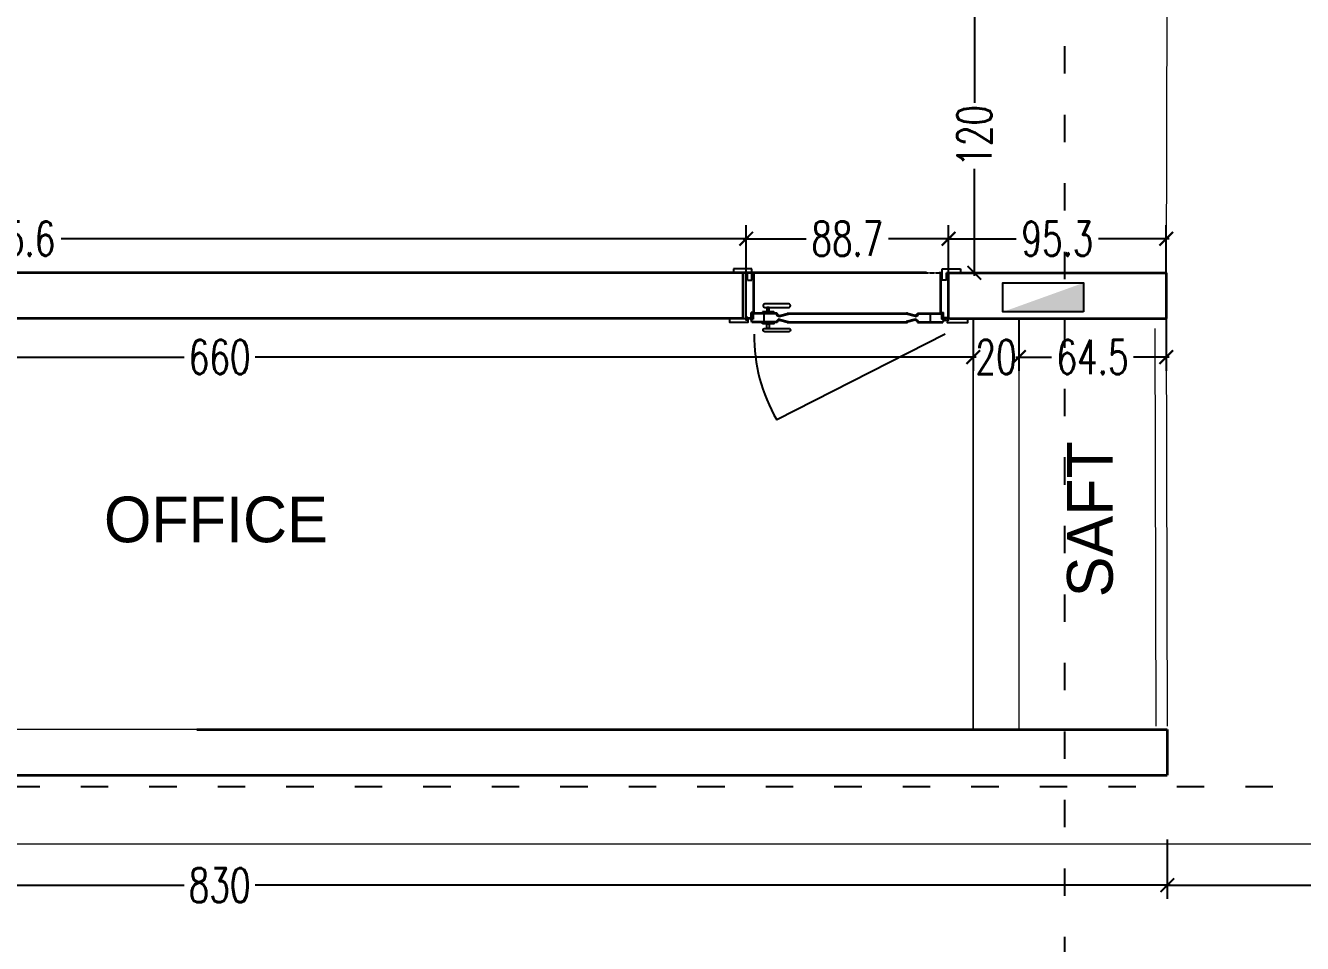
# Model space of a CAD drawing. Header units: centimetres. Extents: x -3207095 to 15275363, y -32656 to 4798027.
# Drawn here: x 678935 to 679494, y 4470542 to 4470943 of the extents above; entities that cross this region are included whole.
import ezdxf

# ---------------------------------------------------------------- set-up
doc = ezdxf.new("R2010")
doc.units = ezdxf.units.CM
for name, pattern in [('ACAD_ISO03W100', [30, 12, -18]), ('DUZ', [500, 500]), ('HIDDEN', [0.375, 0.25, -0.125])]:
    doc.linetypes.add(name, pattern=pattern)
doc.layers.get('0').update_dxf_attribs({"color": 1, "linetype": 'DUZ'})
for name, color, linetype in [('a-door', 2, 'Continuous'), ('DIM', 1, 'DUZ'), ('GOLGE', 8, 'HIDDEN'), ('LOGO', 7, 'Continuous'), ('Power_Legend$0$SMC-EL-DB', 170, 'Continuous')]:
    doc.layers.add(name, color=color, linetype=linetype)
doc.layers.add('DUVAR', color=7, linetype='Continuous', lineweight=35)
doc.layers.add('iç duvar', color=7, linetype='Continuous', lineweight=50)
doc.styles.add('DIM', font='ROMANSTW.SHX', dxfattribs={"width": 0.7})
doc.dimstyles.new('1_100', dxfattribs={"dimtxt": 15, "dimasz": 6, "dimexe": 6, "dimexo": 0, "dimgap": 2, "dimtad": 0, "dimdec": 1, "dimzin": 11, "dimdsep": 46, "dimtxsty": 'DIM', "dimblk": 'ARCHTICK', "dimcen": 3, "dimdle": 1.25, "dimclrt": 2, "dimadec": 0, "dimazin": 0, "dimtfac": 1.25, "dimtdec": 1, "dimtix": 1, "dimtofl": 0, "dimtmove": 1, "dimatfit": 3, "dimldrblk": 'ARCHTICK', "dimfxl": 20, "dimfxlon": 1, "dimtolj": 1, "dimtzin": 0, "dimarcsym": 0})

# ---------------------------------------------------------------- blocks, each defined once
blk = doc.blocks.new('_ArchTick')
at = {"color": 0, "linetype": 'ByBlock', "const_width": 0.15}
blk.add_lwpolyline([(-0.5, -0.5), (0.5, 0.5)], dxfattribs=at)
blk = doc.blocks.new('*D435')
at = {"layer": 'Defpoints', "color": 0, "linetype": 'Continuous', "lineweight": 5, "transparency": 16777216}
for p in [(679365.06, 4470955.15), (679350.59, 4470835.15), (679365.06, 4470835.15)]:
    blk.add_point(p, dxfattribs=at)
at = {"layer": 'DIM', "color": 0, "linetype": 'Continuous', "lineweight": -2, "transparency": 16777216}
for p, q in [((679365.06, 4470955.15), (679344.59, 4470955.15)), ((679350.59, 4470956.4), (679350.59, 4470909.65)), ((679350.59, 4470833.9), (679350.59, 4470880.65)), ((679365.06, 4470835.15), (679344.59, 4470835.15))]:
    blk.add_line(p, q, dxfattribs=at)
at = {"layer": 'DIM', "color": 0, "linetype": 'Continuous', "lineweight": -2, "transparency": 16777216, "xscale": 6, "yscale": 6, "zscale": 6}
for p, rotation in [((679350.59, 4470955.15), 90), ((679350.59, 4470835.15), 270)]:
    blk.add_blockref('_ArchTick', p, dxfattribs=dict(at, rotation=rotation))
at = {"layer": 'DIM', "color": 2, "linetype": 'Continuous', "lineweight": 5, "transparency": 16777216, "insert": (679350.59, 4470895.15), "char_height": 15, "attachment_point": 5, "rotation": 90, "style": 'DIM'}
blk.add_mtext('\\A1;120', dxfattribs=at)
blk = doc.blocks.new('*D491')
at = {"layer": 'Defpoints', "color": 0, "linetype": 'Continuous', "lineweight": 5, "transparency": 16777216}
for p in [(679435.06, 4470615.15), (679805.06, 4470615.15), (679805.06, 4470567.04)]:
    blk.add_point(p, dxfattribs=at)
at = {"layer": 'DIM', "color": 0, "linetype": 'Continuous', "lineweight": -2, "transparency": 16777216}
for p, q in [((679435.06, 4470587.04), (679435.06, 4470561.04)), ((679805.06, 4470587.04), (679805.06, 4470561.04)), ((679433.81, 4470567.04), (679604.56, 4470567.04)), ((679806.31, 4470567.04), (679635.56, 4470567.04))]:
    blk.add_line(p, q, dxfattribs=at)
at = {"layer": 'DIM', "color": 0, "linetype": 'Continuous', "lineweight": -2, "transparency": 16777216, "xscale": 6, "yscale": 6, "zscale": 6, "rotation": 180}
blk.add_blockref('_ArchTick', (679435.06, 4470567.04), dxfattribs=at)
at = {"layer": 'DIM', "color": 0, "linetype": 'Continuous', "lineweight": -2, "transparency": 16777216, "xscale": 6, "yscale": 6, "zscale": 6}
blk.add_blockref('_ArchTick', (679805.06, 4470567.04), dxfattribs=at)
at = {"layer": 'DIM', "color": 2, "linetype": 'Continuous', "lineweight": 5, "transparency": 16777216, "insert": (679620.06, 4470567.04), "char_height": 15, "attachment_point": 5, "style": 'DIM'}
blk.add_mtext('\\A1;370', dxfattribs=at)
blk = doc.blocks.new('*D492')
at = {"layer": 'Defpoints', "color": 0, "linetype": 'Continuous', "lineweight": 5, "transparency": 16777216}
for p in [(678605.06, 4470615.15), (679435.06, 4470615.15), (678605.06, 4470567.04)]:
    blk.add_point(p, dxfattribs=at)
at = {"layer": 'DIM', "color": 0, "linetype": 'Continuous', "lineweight": -2, "transparency": 16777216}
for p, q in [((678605.06, 4470587.04), (678605.06, 4470561.04)), ((679435.06, 4470587.04), (679435.06, 4470561.04)), ((678603.81, 4470567.04), (679004.56, 4470567.04)), ((679436.31, 4470567.04), (679035.56, 4470567.04))]:
    blk.add_line(p, q, dxfattribs=at)
at = {"layer": 'DIM', "color": 0, "linetype": 'Continuous', "lineweight": -2, "transparency": 16777216, "xscale": 6, "yscale": 6, "zscale": 6, "rotation": 180}
blk.add_blockref('_ArchTick', (678605.06, 4470567.04), dxfattribs=at)
at = {"layer": 'DIM', "color": 0, "linetype": 'Continuous', "lineweight": -2, "transparency": 16777216, "xscale": 6, "yscale": 6, "zscale": 6}
blk.add_blockref('_ArchTick', (679435.06, 4470567.04), dxfattribs=at)
at = {"layer": 'DIM', "color": 2, "linetype": 'Continuous', "lineweight": 5, "transparency": 16777216, "insert": (679020.06, 4470567.04), "char_height": 15, "attachment_point": 5, "style": 'DIM'}
blk.add_mtext('\\A1;830', dxfattribs=at)
blk = doc.blocks.new('*D500')
at = {"layer": 'Defpoints', "color": 0, "linetype": 'Continuous', "lineweight": 5, "transparency": 16777216}
for p in [(678690.06, 4470815.15), (679350.06, 4470815.15), (679350.06, 4470798.28)]:
    blk.add_point(p, dxfattribs=at)
at = {"layer": 'DIM', "color": 0, "linetype": 'Continuous', "lineweight": -2, "transparency": 16777216}
for p, q in [((678690.06, 4470815.15), (678690.06, 4470792.28)), ((679350.06, 4470815.15), (679350.06, 4470792.28)), ((678688.81, 4470798.28), (679004.56, 4470798.28)), ((679351.31, 4470798.28), (679035.56, 4470798.28))]:
    blk.add_line(p, q, dxfattribs=at)
at = {"layer": 'DIM', "color": 0, "linetype": 'Continuous', "lineweight": -2, "transparency": 16777216, "xscale": 6, "yscale": 6, "zscale": 6, "rotation": 180}
blk.add_blockref('_ArchTick', (678690.06, 4470798.28), dxfattribs=at)
at = {"layer": 'DIM', "color": 0, "linetype": 'Continuous', "lineweight": -2, "transparency": 16777216, "xscale": 6, "yscale": 6, "zscale": 6}
blk.add_blockref('_ArchTick', (679350.06, 4470798.28), dxfattribs=at)
at = {"layer": 'DIM', "color": 2, "linetype": 'Continuous', "lineweight": 5, "transparency": 16777216, "insert": (679020.06, 4470798.28), "char_height": 15, "attachment_point": 5, "style": 'DIM'}
blk.add_mtext('\\A1;660', dxfattribs=at)
blk = doc.blocks.new('*D501')
at = {"layer": 'Defpoints', "color": 0, "linetype": 'Continuous', "lineweight": 5, "transparency": 16777216}
for p in [(679350.06, 4470815.15), (679370.06, 4470815.15), (679370.06, 4470798.28)]:
    blk.add_point(p, dxfattribs=at)
at = {"layer": 'DIM', "color": 0, "linetype": 'Continuous', "lineweight": -2, "transparency": 16777216}
for p, q in [((679350.06, 4470815.15), (679350.06, 4470792.28)), ((679370.06, 4470815.15), (679370.06, 4470792.28)), ((679350.06, 4470798.28), (679344.06, 4470798.28)), ((679370.06, 4470798.28), (679376.06, 4470798.28))]:
    blk.add_line(p, q, dxfattribs=at)
at = {"layer": 'DIM', "color": 0, "linetype": 'Continuous', "lineweight": -2, "transparency": 16777216, "xscale": 6, "yscale": 6, "zscale": 6}
blk.add_blockref('_ArchTick', (679350.06, 4470798.28), dxfattribs=at)
at = {"layer": 'DIM', "color": 0, "linetype": 'Continuous', "lineweight": -2, "transparency": 16777216, "xscale": 6, "yscale": 6, "zscale": 6, "rotation": 180}
blk.add_blockref('_ArchTick', (679370.06, 4470798.28), dxfattribs=at)
at = {"layer": 'DIM', "color": 2, "linetype": 'Continuous', "lineweight": 5, "transparency": 16777216, "insert": (679360.06, 4470798.28), "char_height": 15, "attachment_point": 5, "style": 'DIM'}
blk.add_mtext('\\A1;20', dxfattribs=at)
blk = doc.blocks.new('*D502')
at = {"layer": 'Defpoints', "color": 0, "linetype": 'Continuous', "lineweight": 5, "transparency": 16777216}
for p in [(679370.06, 4470815.15), (679434.59, 4470815.15), (679434.59, 4470798.28)]:
    blk.add_point(p, dxfattribs=at)
at = {"layer": 'DIM', "color": 0, "linetype": 'Continuous', "lineweight": -2, "transparency": 16777216}
for p, q in [((679370.06, 4470815.15), (679370.06, 4470792.28)), ((679434.59, 4470815.15), (679434.59, 4470792.28)), ((679368.81, 4470798.28), (679384.32, 4470798.28)), ((679435.84, 4470798.28), (679420.32, 4470798.28))]:
    blk.add_line(p, q, dxfattribs=at)
at = {"layer": 'DIM', "color": 0, "linetype": 'Continuous', "lineweight": -2, "transparency": 16777216, "xscale": 6, "yscale": 6, "zscale": 6, "rotation": 180}
blk.add_blockref('_ArchTick', (679370.06, 4470798.28), dxfattribs=at)
at = {"layer": 'DIM', "color": 0, "linetype": 'Continuous', "lineweight": -2, "transparency": 16777216, "xscale": 6, "yscale": 6, "zscale": 6}
blk.add_blockref('_ArchTick', (679434.59, 4470798.28), dxfattribs=at)
at = {"layer": 'DIM', "color": 2, "linetype": 'Continuous', "lineweight": 5, "transparency": 16777216, "insert": (679402.32, 4470798.28), "char_height": 15, "attachment_point": 5, "style": 'DIM'}
blk.add_mtext('\\A1;64.5', dxfattribs=at)
blk = doc.blocks.new('*D503')
at = {"layer": 'Defpoints', "color": 0, "linetype": 'Continuous', "lineweight": 5, "transparency": 16777216}
for p in [(679434.59, 4470850.08), (679339.28, 4470835.15), (679434.59, 4470835.15)]:
    blk.add_point(p, dxfattribs=at)
at = {"layer": 'DIM', "color": 0, "linetype": 'Continuous', "lineweight": -2, "transparency": 16777216}
for p, q in [((679339.28, 4470835.15), (679339.28, 4470856.08)), ((679434.59, 4470835.15), (679434.59, 4470856.08)), ((679338.03, 4470850.08), (679368.94, 4470850.08)), ((679435.84, 4470850.08), (679404.94, 4470850.08))]:
    blk.add_line(p, q, dxfattribs=at)
at = {"layer": 'DIM', "color": 0, "linetype": 'Continuous', "lineweight": -2, "transparency": 16777216, "xscale": 6, "yscale": 6, "zscale": 6, "rotation": 180}
blk.add_blockref('_ArchTick', (679339.28, 4470850.08), dxfattribs=at)
at = {"layer": 'DIM', "color": 0, "linetype": 'Continuous', "lineweight": -2, "transparency": 16777216, "xscale": 6, "yscale": 6, "zscale": 6}
blk.add_blockref('_ArchTick', (679434.59, 4470850.08), dxfattribs=at)
at = {"layer": 'DIM', "color": 2, "linetype": 'Continuous', "lineweight": 5, "transparency": 16777216, "insert": (679386.94, 4470850.08), "char_height": 15, "attachment_point": 5, "style": 'DIM'}
blk.add_mtext('\\A1;95.3', dxfattribs=at)
blk = doc.blocks.new('*D504')
at = {"layer": 'Defpoints', "color": 0, "linetype": 'Continuous', "lineweight": 5, "transparency": 16777216}
for p in [(679250.63, 4470850.08), (679250.63, 4470835.15), (679339.28, 4470835.15)]:
    blk.add_point(p, dxfattribs=at)
at = {"layer": 'DIM', "color": 0, "linetype": 'Continuous', "lineweight": -2, "transparency": 16777216}
for p, q in [((679250.63, 4470835.15), (679250.63, 4470856.08)), ((679339.28, 4470835.15), (679339.28, 4470856.08)), ((679249.38, 4470850.08), (679276.96, 4470850.08)), ((679340.53, 4470850.08), (679312.96, 4470850.08))]:
    blk.add_line(p, q, dxfattribs=at)
at = {"layer": 'DIM', "color": 0, "linetype": 'Continuous', "lineweight": -2, "transparency": 16777216, "xscale": 6, "yscale": 6, "zscale": 6, "rotation": 180}
blk.add_blockref('_ArchTick', (679250.63, 4470850.08), dxfattribs=at)
at = {"layer": 'DIM', "color": 0, "linetype": 'Continuous', "lineweight": -2, "transparency": 16777216, "xscale": 6, "yscale": 6, "zscale": 6}
blk.add_blockref('_ArchTick', (679339.28, 4470850.08), dxfattribs=at)
at = {"layer": 'DIM', "color": 2, "linetype": 'Continuous', "lineweight": 5, "transparency": 16777216, "insert": (679294.96, 4470850.08), "char_height": 15, "attachment_point": 5, "style": 'DIM'}
blk.add_mtext('\\A1;88.7', dxfattribs=at)
blk = doc.blocks.new('*D505')
at = {"layer": 'Defpoints', "color": 0, "linetype": 'Continuous', "lineweight": 5, "transparency": 16777216}
for p in [(678605.06, 4470850.08), (678605.06, 4470835.15), (679250.63, 4470835.15)]:
    blk.add_point(p, dxfattribs=at)
at = {"layer": 'DIM', "color": 0, "linetype": 'Continuous', "lineweight": -2, "transparency": 16777216}
for p, q in [((678605.06, 4470835.15), (678605.06, 4470856.08)), ((679250.63, 4470835.15), (679250.63, 4470856.08)), ((678603.81, 4470850.08), (678905.1, 4470850.08)), ((679251.88, 4470850.08), (678950.6, 4470850.08))]:
    blk.add_line(p, q, dxfattribs=at)
at = {"layer": 'DIM', "color": 0, "linetype": 'Continuous', "lineweight": -2, "transparency": 16777216, "xscale": 6, "yscale": 6, "zscale": 6, "rotation": 180}
blk.add_blockref('_ArchTick', (678605.06, 4470850.08), dxfattribs=at)
at = {"layer": 'DIM', "color": 0, "linetype": 'Continuous', "lineweight": -2, "transparency": 16777216, "xscale": 6, "yscale": 6, "zscale": 6}
blk.add_blockref('_ArchTick', (679250.63, 4470850.08), dxfattribs=at)
at = {"layer": 'DIM', "color": 2, "linetype": 'Continuous', "lineweight": 5, "transparency": 16777216, "insert": (678927.85, 4470850.08), "char_height": 15, "attachment_point": 5, "style": 'DIM'}
blk.add_mtext('\\A1;645.6', dxfattribs=at)

msp = doc.modelspace()

# ---------------------------------------------------------------- hatches: boundary and pattern name
at = {"layer": 'Power_Legend$0$SMC-EL-DB'}
msp.add_hatch(color=256, dxfattribs=at).paths.add_polyline_path([(679398.41, 4470818.03), (679398.41, 4470830.77), (679363.01, 4470818.03)])

# ---------------------------------------------------------------- linework, layer by layer
at = {"color": 232, "linetype": 'ACAD_ISO03W100'}
for p, q in [((679390.06, 4472584.38), (679390.06, 4469325.53)), ((681101.25, 4470610.15), (676992.69, 4470610.15))]:
    msp.add_line(p, q, dxfattribs=at)
at = {"color": 7}
for p, q in [((679249.28, 4470815.15), (679249.28, 4470835.15)), ((679339.28, 4470815.15), (679339.28, 4470835.15))]:
    msp.add_line(p, q, dxfattribs=at)
at = {"color": 30}
msp.add_line((679339.28, 4470835.15), (679339.28, 4470815.15), dxfattribs=at)
at = {"layer": 'a-door'}
for p, q in [((679253.08, 4470836.95), (679245.08, 4470836.95)), ((679245.08, 4470836.95), (679245.08, 4470835.15)), ((679245.08, 4470836.95), (679245.08, 4470835.15)), ((679253.08, 4470831.95), (679253.08, 4470836.95)), ((679253.08, 4470831.95), (679253.08, 4470836.95)), ((679336.53, 4470831.95), (679336.53, 4470836.95)), ((679336.53, 4470836.95), (679344.53, 4470836.95)), ((679344.53, 4470836.95), (679344.53, 4470835.15)), ((679251.28, 4470835.15), (679245.08, 4470835.15)), ((679249.98, 4470835.15), (679251.28, 4470835.15)), ((679249.98, 4470835.15), (679251.28, 4470835.15)), ((679250.63, 4470815.15), (679250.63, 4470835.15)), ((679251.28, 4470831.95), (679251.28, 4470835.15)), ((679251.28, 4470831.95), (679251.28, 4470835.15)), ((679251.28, 4470831.95), (679253.08, 4470831.95)), ((679251.28, 4470831.95), (679253.08, 4470831.95)), ((679253.08, 4470835.15), (679254.38, 4470835.15)), ((679253.83, 4470834.84), (679253.08, 4470834.84)), ((679253.83, 4470817.85), (679253.83, 4470834.84)), ((679254.13, 4470817.55), (679254.13, 4470835.15)), ((679336.53, 4470835.15), (679335.23, 4470835.15)), ((679335.78, 4470817.55), (679335.78, 4470835.15)), ((679336.08, 4470834.84), (679336.53, 4470834.84)), ((679336.08, 4470817.85), (679336.08, 4470834.84)), ((679338.33, 4470831.95), (679336.53, 4470831.95)), ((679339.63, 4470835.15), (679338.33, 4470835.15)), ((679338.33, 4470831.95), (679338.33, 4470835.15)), ((679338.33, 4470835.15), (679344.53, 4470835.15)), ((679339.28, 4470815.15), (679339.28, 4470835.15)), ((679250.93, 4470815.46), (679252.83, 4470815.46)), ((679250.93, 4470815.15), (679253.13, 4470815.15)), ((679253.17, 4470813.35), (679252.73, 4470815.15)), ((679252.73, 4470815.15), (679253.43, 4470815.15)), ((679252.8, 4470814.85), (679253.73, 4470814.85)), ((679253.83, 4470817.85), (679252.83, 4470817.85)), ((679252.83, 4470815.46), (679252.83, 4470817.85)), ((679263.86, 4470813.65), (679253.1, 4470813.65)), ((679254.13, 4470817.55), (679253.13, 4470817.55)), ((679253.13, 4470815.15), (679253.13, 4470817.55)), ((679264.26, 4470817.55), (679253.43, 4470817.55)), ((679253.43, 4470817.55), (679253.43, 4470815.15)), ((679263.86, 4470817.25), (679253.73, 4470817.25)), ((679253.73, 4470817.25), (679253.73, 4470814.85)), ((679258.48, 4470813.65), (679258.48, 4470817.25)), ((679264.26, 4470817.25), (679264.26, 4470817.55)), ((679264.26, 4470813.65), (679264.26, 4470813.35)), ((679264.86, 4470816.65), (679265.09, 4470816.65)), ((679264.86, 4470816.05), (679264.86, 4470816.25)), ((679265.16, 4470816.05), (679264.86, 4470816.05)), ((679264.86, 4470814.85), (679264.86, 4470814.65)), ((679265.16, 4470814.85), (679264.86, 4470814.85)), ((679264.86, 4470814.25), (679265.09, 4470814.25)), ((679265.09, 4470816.45), (679265.09, 4470816.65)), ((679265.09, 4470816.45), (679265.24, 4470816.45)), ((679265.09, 4470814.45), (679265.24, 4470814.45)), ((679265.09, 4470814.45), (679265.09, 4470814.25)), ((679265.16, 4470816.05), (679269.06, 4470817.05)), ((679265.16, 4470814.85), (679269.06, 4470813.85)), ((679265.24, 4470816.45), (679268.66, 4470817.33)), ((679265.24, 4470814.45), (679268.66, 4470813.58)), ((679268.66, 4470817.55), (679269.06, 4470817.55)), ((679268.66, 4470817.55), (679268.66, 4470817.33)), ((679268.66, 4470817.55), (679268.66, 4470817.33)), ((679268.66, 4470813.35), (679268.66, 4470813.58)), ((679268.66, 4470813.35), (679268.66, 4470813.58)), ((679269.06, 4470817.55), (679321.25, 4470817.55)), ((679269.06, 4470817.15), (679320.85, 4470817.15)), ((679269.06, 4470817.15), (679269.06, 4470817.05)), ((679269.06, 4470813.75), (679269.06, 4470813.85)), ((679269.06, 4470813.75), (679320.85, 4470813.75)), ((679321.25, 4470817.55), (679320.85, 4470817.55)), ((679320.85, 4470817.15), (679320.85, 4470817.05)), ((679324.75, 4470816.05), (679320.85, 4470817.05)), ((679324.75, 4470814.85), (679320.85, 4470813.85)), ((679320.85, 4470813.75), (679320.85, 4470813.85)), ((679321.25, 4470817.55), (679321.25, 4470817.33)), ((679321.25, 4470817.55), (679321.25, 4470817.33)), ((679324.68, 4470816.45), (679321.25, 4470817.33)), ((679324.68, 4470814.45), (679321.25, 4470813.58)), ((679321.25, 4470813.35), (679321.25, 4470813.58)), ((679321.25, 4470813.35), (679321.25, 4470813.58)), ((679324.83, 4470816.45), (679324.68, 4470816.45)), ((679324.83, 4470814.45), (679324.68, 4470814.45)), ((679324.75, 4470816.05), (679325.05, 4470816.05)), ((679324.75, 4470814.85), (679325.05, 4470814.85)), ((679325.05, 4470816.65), (679324.83, 4470816.65)), ((679324.83, 4470816.45), (679324.83, 4470816.65)), ((679324.83, 4470814.45), (679324.83, 4470814.25)), ((679325.05, 4470814.25), (679324.83, 4470814.25)), ((679325.05, 4470816.05), (679325.05, 4470816.25)), ((679325.05, 4470814.85), (679325.05, 4470814.65)), ((679325.65, 4470817.55), (679336.48, 4470817.55)), ((679325.65, 4470817.25), (679325.65, 4470817.55)), ((679325.65, 4470813.65), (679325.65, 4470813.35)), ((679326.05, 4470817.25), (679336.18, 4470817.25)), ((679326.05, 4470813.65), (679336.82, 4470813.65)), ((679331.43, 4470813.65), (679331.43, 4470817.25)), ((679335.78, 4470817.55), (679336.78, 4470817.55)), ((679336.08, 4470817.85), (679337.08, 4470817.85)), ((679336.18, 4470817.25), (679336.18, 4470814.85)), ((679337.11, 4470814.85), (679336.18, 4470814.85)), ((679336.48, 4470817.55), (679336.48, 4470815.15)), ((679337.18, 4470815.15), (679336.48, 4470815.15)), ((679336.74, 4470813.35), (679337.18, 4470815.15)), ((679336.78, 4470815.15), (679336.78, 4470817.55)), ((679338.98, 4470815.15), (679336.78, 4470815.15)), ((679337.08, 4470815.46), (679337.08, 4470817.85)), ((679338.98, 4470815.46), (679337.08, 4470815.46)), ((679339.78, 4470815.15), (679339.28, 4470815.15)), ((679264.26, 4470813.35), (679253.17, 4470813.35)), ((679268.66, 4470813.35), (679269.06, 4470813.35)), ((679269.06, 4470813.35), (679321.25, 4470813.35)), ((679321.25, 4470813.35), (679320.85, 4470813.35)), ((679325.65, 4470813.35), (679336.74, 4470813.35))]:
    msp.add_line(p, q, dxfattribs=at)
for points in [[(679258.03, 4470820.85), (679258.03, 4470820.75, 0.414214), (679258.73, 4470820.05), (679269.33, 4470820.05, 0.414214), (679270.03, 4470820.75), (679270.03, 4470820.85, 0.414214), (679269.33, 4470821.55), (679258.73, 4470821.55, 0.414214)], [(679258.03, 4470810.05), (679258.03, 4470810.15, -0.414214), (679258.73, 4470810.85), (679269.33, 4470810.85, -0.414214), (679270.03, 4470810.15), (679270.03, 4470810.05, -0.414214), (679269.33, 4470809.35), (679258.73, 4470809.35, -0.414214)]]:
    msp.add_lwpolyline(points, format="xyb", close=True, dxfattribs=at)
for points in [[(679259.73, 4470820.05), (679259.73, 4470818.05), (679260.73, 4470818.05), (679260.73, 4470820.05)], [(679250.63, 4470815.9), (679250.93, 4470815.9), (679250.93, 4470814.4), (679250.63, 4470814.4)], [(679250.63, 4470815.9), (679250.93, 4470815.9), (679250.93, 4470814.4), (679250.63, 4470814.4)], [(679257.73, 4470818.05), (679257.73, 4470817.55), (679262.73, 4470817.55), (679262.73, 4470818.05)], [(679339.28, 4470815.9), (679338.98, 4470815.9), (679338.98, 4470814.4), (679339.28, 4470814.4)], [(679257.73, 4470812.85), (679257.73, 4470813.35), (679262.73, 4470813.35), (679262.73, 4470812.85)], [(679259.73, 4470810.85), (679259.73, 4470812.85), (679260.73, 4470812.85), (679260.73, 4470810.85)]]:
    msp.add_lwpolyline(points, close=True, dxfattribs=at)
for points in [[(679250.93, 4470815.15), (679251.43, 4470815.15), (679251.43, 4470813.35), (679243.43, 4470813.35), (679243.43, 4470815.15), (679250.63, 4470815.15)], [(679339.23, 4470815.15), (679338.73, 4470815.15), (679338.73, 4470813.35), (679347.73, 4470813.35), (679347.73, 4470815.15), (679339.53, 4470815.15)]]:
    msp.add_lwpolyline(points, dxfattribs=at)
msp.add_circle((679337.63, 4470814.65), 0.5, dxfattribs=at)
for centre, radius, start, end in [((679264.86, 4470817.25), 1, 180, 270), ((679264.86, 4470813.65), 1, 90, 180), ((679264.86, 4470817.25), 0.6, 180, 270), ((679264.86, 4470813.65), 0.6, 90, 180), ((679325.05, 4470817.25), 0.6, 270, 0), ((679325.05, 4470817.25), 1, 270, 0), ((679325.05, 4470813.65), 1, 0, 90), ((679325.05, 4470813.65), 0.6, 0, 90)]:
    msp.add_arc(centre, radius, start, end, dxfattribs=at)
at = {"layer": 'DUVAR'}
for p, q in [((679329.59, 4470835.15), (678790.84, 4470835.15)), ((679249.28, 4470815.15), (679249.28, 4470835.15)), ((679339.28, 4470815.15), (679339.28, 4470835.15)), ((679339.28, 4470815.15), (679339.28, 4470835.15)), ((679339.63, 4470835.15), (679350.06, 4470835.15)), ((679349.59, 4470835.15), (679434.59, 4470835.15)), ((679434.59, 4470835.15), (679434.59, 4470815.15)), ((679249.28, 4470815.15), (678790.84, 4470815.15)), ((679339.78, 4470815.15), (679350.06, 4470815.15)), ((679349.59, 4470815.15), (679434.59, 4470815.15)), ((679010.06, 4470635.15), (679435.06, 4470635.15)), ((679435.06, 4470635.15), (679435.06, 4470615.15)), ((678605.06, 4470615.15), (679435.06, 4470615.15))]:
    msp.add_line(p, q, dxfattribs=at)
at = {"layer": 'GOLGE', "ltscale": 0.5}
msp.add_line((679254.38, 4470835.15), (679336.53, 4470835.15), dxfattribs=at)
at = {"layer": 'iç duvar', "color": 251, "lineweight": 5}
for p, q in [((679435.06, 4471075.15), (679434.59, 4470835.15)), ((679429.59, 4470810.72), (679430.06, 4470636.71)), ((679434.59, 4470810.72), (679435.06, 4470636.71))]:
    msp.add_line(p, q, dxfattribs=at)
at = {"layer": 'iç duvar', "color": 7, "lineweight": 18}
msp.add_line((679010.06, 4470635.15), (678605.06, 4470635.15), dxfattribs=at)
for points in [[(678690.06, 4470835.15), (679249.28, 4470835.15), (679249.28, 4470815.15), (678690.06, 4470815.15)], [(679350.06, 4470815.15), (679370.06, 4470815.15), (679370.06, 4470635.15), (679350.06, 4470635.15)]]:
    msp.add_lwpolyline(points, close=True, dxfattribs=at)
for points in [[(679350.06, 4470815.15), (679350.06, 4470635.15)], [(679370.06, 4470815.15), (679370.06, 4470635.15)]]:
    msp.add_lwpolyline(points, dxfattribs=at)
at = {"layer": 'iç duvar', "color": 7, "linetype": 'Continuous', "lineweight": 5}
msp.add_lwpolyline([(678820.06, 4469525.15), (678235.06, 4469525.15), (678235.06, 4470585.15), (679805.06, 4470585.15), (679805.06, 4469525.15), (679220.06, 4469525.15)], dxfattribs=at)
at = {"layer": 'LOGO'}
msp.add_line((679337.74, 4470808.35), (679264.04, 4470770.85), dxfattribs=at)
msp.add_arc((679326.56, 4470807.34), 72.39, 179.2037, 210.2716, dxfattribs=at)
at = {"layer": 'Power_Legend$0$SMC-EL-DB', "ltscale": 0.8}
msp.add_lwpolyline([(679398.41, 4470818.03), (679363.01, 4470818.03), (679363.01, 4470830.77), (679398.41, 4470830.77)], close=True, dxfattribs=at)

# ---------------------------------------------------------------- texts
at = {"insert": (679391.17, 4470693.1), "char_height": 20, "attachment_point": 1, "rotation": 90}
msp.add_mtext_dynamic_manual_height_columns('{\\fCentury Gothic|b0|i0|c162|p34;\\C7;SAFT}', width=80.9215, gutter_width=12.5, heights=[0], dxfattribs=at)
at = {"insert": (678969.39, 4470737.18), "char_height": 20, "attachment_point": 1}
msp.add_mtext_dynamic_manual_height_columns('{\\fCentury Gothic|b0|i0|c0|p34;\\C7;OFFICE}', width=238.5941, gutter_width=12.5, heights=[0], dxfattribs=at)

# ---------------------------------------------------------------- dimensions: what is measured, and where the dimension line sits
at = {"layer": 'DIM', "linetype": 'Continuous', "lineweight": 5}
dim = msp.add_linear_dim(base=(679350.59, 4470835.15), p1=(679365.06, 4470955.15), p2=(679365.06, 4470835.15), angle=90, dimstyle='1_100', dxfattribs=at)
dim.commit()
dim.dimension.update_dxf_attribs({"geometry": '*D435', "text_midpoint": (679350.59, 4470895.15)})
for base, p1, p2, picture, middle in [((678605.06, 4470850.08), (679250.63, 4470835.15), (678605.06, 4470835.15), '*D505', (678927.85, 4470850.08)), ((679250.6296, 4470850.0842), (679339.2837, 4470835.1511), (679250.6296, 4470835.1511), '*D504', (679294.9566, 4470850.0842)), ((679434.59, 4470850.08), (679339.28, 4470835.15), (679434.59, 4470835.15), '*D503', (679386.94, 4470850.08)), ((679350.06, 4470798.28), (678690.06, 4470815.15), (679350.06, 4470815.15), '*D500', (679020.06, 4470798.28)), ((679370.06, 4470798.28), (679350.06, 4470815.15), (679370.06, 4470815.15), '*D501', (679360.06, 4470798.28)), ((679434.59, 4470798.28), (679370.06, 4470815.15), (679434.59, 4470815.15), '*D502', (679402.32, 4470798.28)), ((678605.06, 4470567.04), (679435.06, 4470615.15), (678605.06, 4470615.15), '*D492', (679020.06, 4470567.04)), ((679805.06, 4470567.04), (679435.06, 4470615.15), (679805.06, 4470615.15), '*D491', (679620.06, 4470567.04))]:
    dim = msp.add_linear_dim(base=base, p1=p1, p2=p2, dimstyle='1_100', dxfattribs=at)
    dim.commit()
    dim.dimension.update_dxf_attribs({"geometry": picture, "text_midpoint": middle})

doc.saveas('drawing.dxf')
